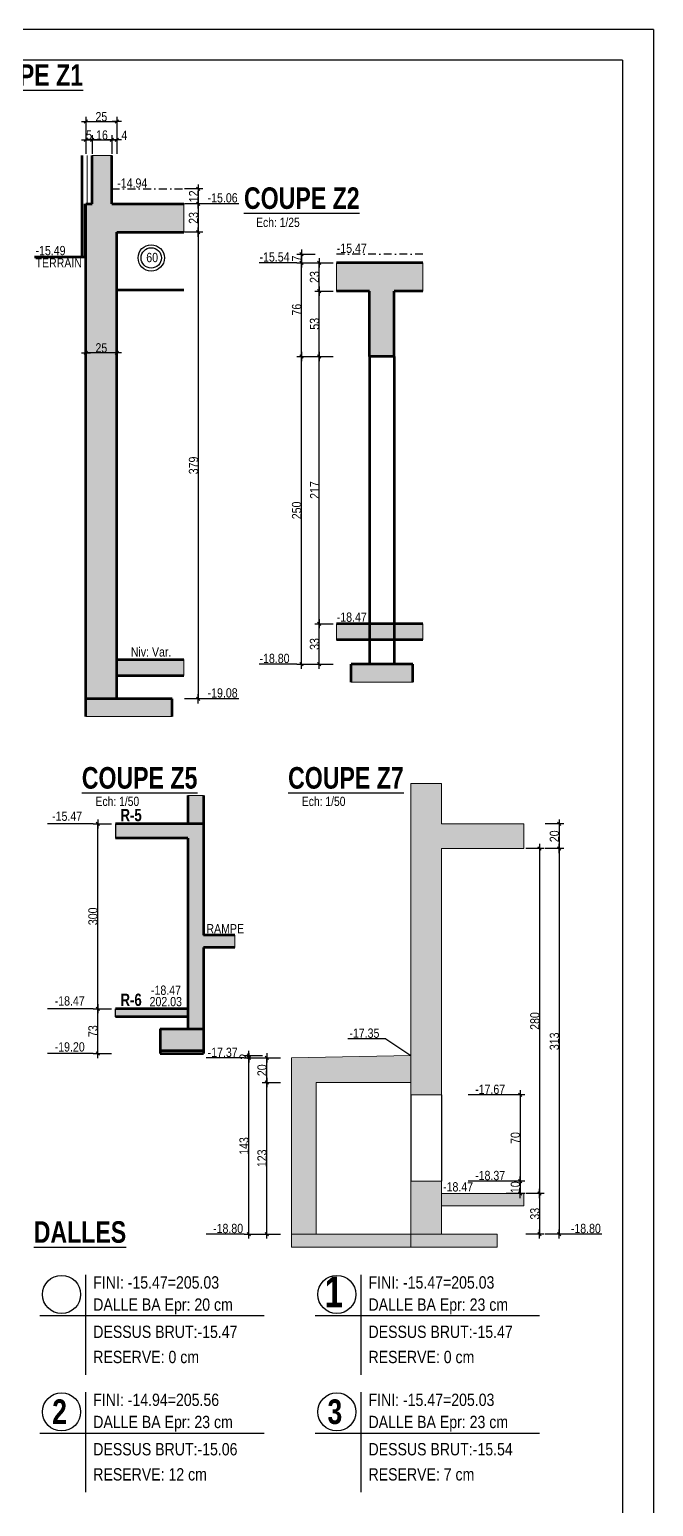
# Model space of a CAD drawing. Header units: centimetres. Extents: x 10803 to 23268, y -4986 to -786.
# Drawn here: x 22254 to 23268, y -3184 to -786 of the extents above; entities that cross this region are included whole.
import ezdxf
from ezdxf.enums import TextEntityAlignment as Align

# ---------------------------------------------------------------- set-up
doc = ezdxf.new("R2010")
doc.units = ezdxf.units.CM
doc.header["$PDMODE"] = 1
doc.header["$PDSIZE"] = -2
doc.linetypes.add('TIRETPTX2', pattern=[50.8, 25.4, -12.7, 0, -12.7])
for name, color, linetype in [('01_cote_gen', 4, 'Continuous'), ('01_linteaux', 2, 'Continuous'), ('01_poch_BN', 9, 'Continuous'), ('01_poch_murs', 253, 'Continuous'), ('01_texte', 230, 'Continuous'), ('AA_COTES', 2, 'Continuous')]:
    doc.layers.add(name, color=color, linetype=linetype)
doc.layers.add('01_murs_coup', color=5, linetype='Continuous', lineweight=60)
doc.styles.add('ARIAL NA', font='ARIALN.TTF')
doc.styles.add('Arial Narrow', font='ARIALN.TTF')
doc.styles.add('impact', font='impact.ttf')
doc.styles.add('MATTE_TXT', font='arial.ttf')
doc.styles.add('STYLE2', font='ARIALN.TTF')
doc.linetypes.add('ISOLATION', pattern='A,0.00254,-2.54,[134,ltypeshp.shx,S=2.54,R=0,X=-2.54,Y=0],-5.08,[134,ltypeshp.shx,S=2.54,R=180,X=2.54,Y=0],-2.54', length=10.16254)
doc.dimstyles.new('JB25', dxfattribs={"dimscale": 0.1, "dimtxt": 150, "dimasz": 15, "dimexe": 0.1, "dimexo": 0.1, "dimgap": 0.09, "dimtad": 1, "dimdec": 1, "dimlfac": 0.5, "dimdsep": 46, "dimtxsty": 'STYLE2', "dimblk1": 'BOND_G', "dimblk2": 'BOND_D', "dimsah": 1, "dimcen": 1.5, "dimdle": 0.01, "dimse1": 1, "dimse2": 1, "dimclrd": 4, "dimclre": 2, "dimclrt": 6, "dimazin": 2, "dimtfac": 2.333333, "dimtdec": 1, "dimtix": 1, "dimtmove": 2, "dimatfit": 3, "dimldrblk": 'BOND_G', "dimfxl": 1, "dimtolj": 1, "dimtzin": 0, "dimarcsym": 0})
doc.dimstyles.new('JB50', dxfattribs={"dimscale": 0.1, "dimtxt": 150, "dimasz": 15, "dimexe": 0.1, "dimexo": 0.1, "dimgap": 0.09, "dimtad": 1, "dimdec": 1, "dimdsep": 46, "dimtxsty": 'STYLE2', "dimblk1": 'BOND_G', "dimblk2": 'BOND_D', "dimsah": 1, "dimcen": 1.5, "dimdle": 0.01, "dimse1": 1, "dimse2": 1, "dimclrd": 4, "dimclre": 2, "dimclrt": 6, "dimazin": 2, "dimtfac": 2.333333, "dimtdec": 1, "dimtix": 1, "dimtmove": 2, "dimatfit": 3, "dimldrblk": 'BOND_G', "dimfxl": 1, "dimtolj": 1, "dimtzin": 0, "dimarcsym": 0})

# ---------------------------------------------------------------- blocks, each defined once
blk = doc.blocks.new('BOND_G')
at = {"layer": 'AA_COTES', "color": 0}
for p, q in [((5, 0), (-5, 0)), ((1.8, 1.8), (-1.8, -1.8)), ((0, -5), (0, 15))]:
    blk.add_line(p, q, dxfattribs=at)
blk = doc.blocks.new('BOND_D')
at = {"layer": 'AA_COTES', "color": 0}
for p, q in [((5, 0), (-5, 0)), ((-1.8, -1.8), (1.8, 1.8)), ((0, 5), (0, -15))]:
    blk.add_line(p, q, dxfattribs=at)
blk = doc.blocks.new('*D2066')
at = {"layer": '01_cote_gen', "color": 4, "lineweight": -2, "transparency": 16777216}
blk.add_line((22528.5, -1070.1), (22528.5, -1113.1), dxfattribs=at)
at = {"layer": 'Defpoints', "color": 0, "lineweight": 0, "transparency": 16777216}
for p in [(22505, -1068.6), (22505, -1114.6), (22528.5, -1114.6)]:
    blk.add_point(p, dxfattribs=at)
at = {"layer": '01_cote_gen', "color": 4, "lineweight": -2, "transparency": 16777216, "xscale": 1.5, "yscale": 1.5, "zscale": 1.5}
for name, p, rotation in [('BOND_G', (22528.5, -1068.6), 90), ('BOND_D', (22528.5, -1114.6), 270)]:
    blk.add_blockref(name, p, dxfattribs=dict(at, rotation=rotation))
at = {"layer": '01_cote_gen', "color": 6, "lineweight": 0, "transparency": 16777216, "insert": (22520.8, -1091.6), "char_height": 15, "attachment_point": 5, "rotation": 90, "style": 'STYLE2'}
blk.add_mtext('\\A1;23', dxfattribs=at)
blk = doc.blocks.new('*D2067')
at = {"layer": '01_cote_gen', "color": 4, "lineweight": -2, "transparency": 16777216}
blk.add_line((22528.5, -1046.1), (22528.5, -1067.1), dxfattribs=at)
at = {"layer": 'Defpoints', "color": 0, "lineweight": 0, "transparency": 16777216}
for p in [(22505, -1044.6), (22492.7, -1068.6), (22528.5, -1068.6)]:
    blk.add_point(p, dxfattribs=at)
at = {"layer": '01_cote_gen', "color": 4, "lineweight": -2, "transparency": 16777216, "xscale": 1.5, "yscale": 1.5, "zscale": 1.5}
for name, p, rotation in [('BOND_G', (22528.5, -1044.6), 90), ('BOND_D', (22528.5, -1068.6), 270)]:
    blk.add_blockref(name, p, dxfattribs=dict(at, rotation=rotation))
at = {"layer": '01_cote_gen', "color": 6, "lineweight": 0, "transparency": 16777216, "insert": (22520.9, -1056.6), "char_height": 15, "attachment_point": 5, "rotation": 90, "style": 'STYLE2'}
blk.add_mtext('\\A1;12', dxfattribs=at)
blk = doc.blocks.new('*D2068')
at = {"layer": '01_cote_gen', "color": 4, "lineweight": -2, "transparency": 16777216}
blk.add_line((22528.5, -1116.1), (22528.5, -1871.1), dxfattribs=at)
at = {"layer": 'Defpoints', "color": 0, "lineweight": 0, "transparency": 16777216}
for p in [(22505, -1114.6), (22486.1, -1872.6), (22528.5, -1872.6)]:
    blk.add_point(p, dxfattribs=at)
at = {"layer": '01_cote_gen', "color": 4, "lineweight": -2, "transparency": 16777216, "xscale": 1.5, "yscale": 1.5, "zscale": 1.5}
for name, p, rotation in [('BOND_G', (22528.5, -1114.6), 90), ('BOND_D', (22528.5, -1872.6), 270)]:
    blk.add_blockref(name, p, dxfattribs=dict(at, rotation=rotation))
at = {"layer": '01_cote_gen', "color": 6, "lineweight": 0, "transparency": 16777216, "insert": (22520.8, -1493.6), "char_height": 15, "attachment_point": 5, "rotation": 90, "style": 'STYLE2'}
blk.add_mtext('\\A1;379', dxfattribs=at)
blk = doc.blocks.new('*D2069')
at = {"layer": '01_cote_gen', "color": 4, "lineweight": -2, "transparency": 16777216}
blk.add_line((22347.6, -964.8), (22354.6, -964.8), dxfattribs=at)
at = {"layer": 'Defpoints', "color": 0, "lineweight": 0, "transparency": 16777216}
for p in [(22356.1, -964.8), (22356.1, -990.3), (22346.1, -1068.6)]:
    blk.add_point(p, dxfattribs=at)
at = {"layer": '01_cote_gen', "color": 4, "lineweight": -2, "transparency": 16777216, "xscale": 1.5, "yscale": 1.5, "zscale": 1.5, "rotation": 180}
blk.add_blockref('BOND_G', (22346.1, -964.8), dxfattribs=at)
at = {"layer": '01_cote_gen', "color": 4, "lineweight": -2, "transparency": 16777216, "xscale": 1.5, "yscale": 1.5, "zscale": 1.5}
blk.add_blockref('BOND_D', (22356.1, -964.8), dxfattribs=at)
at = {"layer": '01_cote_gen', "color": 6, "lineweight": 0, "transparency": 16777216, "insert": (22351.1, -957.1), "char_height": 15, "attachment_point": 5, "style": 'STYLE2'}
blk.add_mtext('\\A1;5', dxfattribs=at)
blk = doc.blocks.new('*D2070')
at = {"layer": '01_cote_gen', "color": 4, "lineweight": -2, "transparency": 16777216}
blk.add_line((22357.6, -964.8), (22386.6, -964.8), dxfattribs=at)
at = {"layer": 'Defpoints', "color": 0, "lineweight": 0, "transparency": 16777216}
for p in [(22356.1, -972.3), (22388.1, -964.8), (22388.1, -990.3)]:
    blk.add_point(p, dxfattribs=at)
at = {"layer": '01_cote_gen', "color": 4, "lineweight": -2, "transparency": 16777216, "xscale": 1.5, "yscale": 1.5, "zscale": 1.5, "rotation": 180}
blk.add_blockref('BOND_G', (22356.1, -964.8), dxfattribs=at)
at = {"layer": '01_cote_gen', "color": 4, "lineweight": -2, "transparency": 16777216, "xscale": 1.5, "yscale": 1.5, "zscale": 1.5}
blk.add_blockref('BOND_D', (22388.1, -964.8), dxfattribs=at)
at = {"layer": '01_cote_gen', "color": 6, "lineweight": 0, "transparency": 16777216, "insert": (22372.1, -957.1), "char_height": 15, "attachment_point": 5, "style": 'STYLE2'}
blk.add_mtext('\\A1;16', dxfattribs=at)
blk = doc.blocks.new('*D2071')
at = {"layer": '01_cote_gen', "color": 4, "lineweight": -2, "transparency": 16777216}
blk.add_line((22389.6, -964.8), (22394.6, -964.8), dxfattribs=at)
at = {"layer": 'Defpoints', "color": 0, "lineweight": 0, "transparency": 16777216}
for p in [(22388.1, -976.6), (22396.1, -964.8), (22396.1, -1114.6)]:
    blk.add_point(p, dxfattribs=at)
at = {"layer": '01_cote_gen', "color": 4, "lineweight": -2, "transparency": 16777216, "xscale": 1.5, "yscale": 1.5, "zscale": 1.5, "rotation": 180}
blk.add_blockref('BOND_G', (22388.1, -964.8), dxfattribs=at)
at = {"layer": '01_cote_gen', "color": 4, "lineweight": -2, "transparency": 16777216, "xscale": 1.5, "yscale": 1.5, "zscale": 1.5}
blk.add_blockref('BOND_D', (22396.1, -964.8), dxfattribs=at)
at = {"layer": '01_cote_gen', "color": 6, "lineweight": 0, "transparency": 16777216, "insert": (22408.4, -957.3), "char_height": 15, "attachment_point": 5, "style": 'STYLE2'}
blk.add_mtext('\\A1;4', dxfattribs=at)
blk = doc.blocks.new('*D1617')
at = {"layer": '01_cote_gen', "color": 4, "lineweight": -2, "transparency": 16777216}
blk.add_line((22347.6, -935), (22394.6, -935), dxfattribs=at)
at = {"layer": 'Defpoints', "color": 0, "lineweight": 0, "transparency": 16777216}
for p in [(22396.1, -935), (22346.1, -987.3), (22396.1, -987.3)]:
    blk.add_point(p, dxfattribs=at)
at = {"layer": '01_cote_gen', "color": 4, "lineweight": -2, "transparency": 16777216, "xscale": 1.5, "yscale": 1.5, "zscale": 1.5, "rotation": 180}
blk.add_blockref('BOND_G', (22346.1, -935), dxfattribs=at)
at = {"layer": '01_cote_gen', "color": 4, "lineweight": -2, "transparency": 16777216, "xscale": 1.5, "yscale": 1.5, "zscale": 1.5}
blk.add_blockref('BOND_D', (22396.1, -935), dxfattribs=at)
at = {"layer": '01_cote_gen', "color": 6, "lineweight": 0, "transparency": 16777216, "insert": (22371.1, -927.3), "char_height": 15, "attachment_point": 5, "style": 'STYLE2'}
blk.add_mtext('\\A1;25', dxfattribs=at)
blk = doc.blocks.new('*D2072')
at = {"layer": '01_cote_gen', "color": 4, "lineweight": -2, "transparency": 16777216}
blk.add_line((22394.6, -1310.5), (22347.6, -1310.5), dxfattribs=at)
at = {"layer": 'Defpoints', "color": 0, "lineweight": 0, "transparency": 16777216}
for p in [(22346.1, -1310.5), (22346.1, -1322.9), (22396.1, -1322.9)]:
    blk.add_point(p, dxfattribs=at)
at = {"layer": '01_cote_gen', "color": 4, "lineweight": -2, "transparency": 16777216, "xscale": 1.5, "yscale": 1.5, "zscale": 1.5, "rotation": 180}
blk.add_blockref('BOND_D', (22346.1, -1310.5), dxfattribs=at)
at = {"layer": '01_cote_gen', "color": 4, "lineweight": -2, "transparency": 16777216, "xscale": 1.5, "yscale": 1.5, "zscale": 1.5}
blk.add_blockref('BOND_G', (22396.1, -1310.5), dxfattribs=at)
at = {"layer": '01_cote_gen', "color": 6, "lineweight": 0, "transparency": 16777216, "insert": (22371.1, -1302.8), "char_height": 15, "attachment_point": 5, "style": 'STYLE2'}
blk.add_mtext('\\A1;25', dxfattribs=at)
blk = doc.blocks.new('*D2073')
at = {"layer": '01_cote_gen', "color": 4, "lineweight": -2, "transparency": 16777216}
blk.add_line((22695.9, -1815.1), (22695.9, -1318.1), dxfattribs=at)
at = {"layer": 'Defpoints', "color": 0, "lineweight": 0, "transparency": 16777216}
for p in [(22695.9, -1316.6), (22806.7, -1316.6), (22776.7, -1816.6)]:
    blk.add_point(p, dxfattribs=at)
at = {"layer": '01_cote_gen', "color": 4, "lineweight": -2, "transparency": 16777216, "xscale": 1.5, "yscale": 1.5, "zscale": 1.5}
for name, p, rotation in [('BOND_D', (22695.9, -1316.6), 90), ('BOND_G', (22695.9, -1816.6), 270)]:
    blk.add_blockref(name, p, dxfattribs=dict(at, rotation=rotation))
at = {"layer": '01_cote_gen', "color": 6, "lineweight": 0, "transparency": 16777216, "insert": (22688.2, -1566.6), "char_height": 15, "attachment_point": 5, "rotation": 90, "style": 'STYLE2'}
blk.add_mtext('\\A1;250', dxfattribs=at)
blk = doc.blocks.new('*D1618')
at = {"layer": '01_cote_gen', "color": 4, "lineweight": -2, "transparency": 16777216}
blk.add_line((22725, -1749.1), (22725, -1318.1), dxfattribs=at)
at = {"layer": 'Defpoints', "color": 0, "lineweight": 0, "transparency": 16777216}
for p in [(22725, -1316.6), (22775.9, -1316.6), (22748.3, -1750.6)]:
    blk.add_point(p, dxfattribs=at)
at = {"layer": '01_cote_gen', "color": 4, "lineweight": -2, "transparency": 16777216, "xscale": 1.5, "yscale": 1.5, "zscale": 1.5}
for name, p, rotation in [('BOND_D', (22725, -1316.6), 90), ('BOND_G', (22725, -1750.6), 270)]:
    blk.add_blockref(name, p, dxfattribs=dict(at, rotation=rotation))
at = {"layer": '01_cote_gen', "color": 6, "lineweight": 0, "transparency": 16777216, "insert": (22717.4, -1533.6), "char_height": 15, "attachment_point": 5, "rotation": 90, "style": 'STYLE2'}
blk.add_mtext('\\A1;217', dxfattribs=at)
blk = doc.blocks.new('*D2074')
at = {"layer": '01_cote_gen', "color": 4, "lineweight": -2, "transparency": 16777216}
blk.add_line((22695.9, -1315.1), (22695.9, -1166.1), dxfattribs=at)
at = {"layer": 'Defpoints', "color": 0, "lineweight": 0, "transparency": 16777216}
for p in [(22695.9, -1164.6), (22777.6, -1164.6), (22747.5, -1316.6)]:
    blk.add_point(p, dxfattribs=at)
at = {"layer": '01_cote_gen', "color": 4, "lineweight": -2, "transparency": 16777216, "xscale": 1.5, "yscale": 1.5, "zscale": 1.5}
for name, p, rotation in [('BOND_D', (22695.9, -1164.6), 90), ('BOND_G', (22695.9, -1316.6), 270)]:
    blk.add_blockref(name, p, dxfattribs=dict(at, rotation=rotation))
at = {"layer": '01_cote_gen', "color": 6, "lineweight": 0, "transparency": 16777216, "insert": (22688.2, -1240.6), "char_height": 15, "attachment_point": 5, "rotation": 90, "style": 'STYLE2'}
blk.add_mtext('\\A1;76', dxfattribs=at)
blk = doc.blocks.new('*D2075')
at = {"layer": '01_cote_gen', "color": 4, "lineweight": -2, "transparency": 16777216}
blk.add_line((22725, -1315.1), (22725, -1212.1), dxfattribs=at)
at = {"layer": 'Defpoints', "color": 0, "lineweight": 0, "transparency": 16777216}
for p in [(22725, -1210.6), (22779.8, -1210.6), (22747.5, -1316.6)]:
    blk.add_point(p, dxfattribs=at)
at = {"layer": '01_cote_gen', "color": 4, "lineweight": -2, "transparency": 16777216, "xscale": 1.5, "yscale": 1.5, "zscale": 1.5}
for name, p, rotation in [('BOND_D', (22725, -1210.6), 90), ('BOND_G', (22725, -1316.6), 270)]:
    blk.add_blockref(name, p, dxfattribs=dict(at, rotation=rotation))
at = {"layer": '01_cote_gen', "color": 6, "lineweight": 0, "transparency": 16777216, "insert": (22717.3, -1263.6), "char_height": 15, "attachment_point": 5, "rotation": 90, "style": 'STYLE2'}
blk.add_mtext('\\A1;53', dxfattribs=at)
blk = doc.blocks.new('*D2076')
at = {"layer": '01_cote_gen', "color": 4, "lineweight": -2, "transparency": 16777216}
blk.add_line((22725, -1209.1), (22725, -1166.1), dxfattribs=at)
at = {"layer": 'Defpoints', "color": 0, "lineweight": 0, "transparency": 16777216}
for p in [(22725, -1164.6), (22779.8, -1164.6), (22779.8, -1210.6)]:
    blk.add_point(p, dxfattribs=at)
at = {"layer": '01_cote_gen', "color": 4, "lineweight": -2, "transparency": 16777216, "xscale": 1.5, "yscale": 1.5, "zscale": 1.5}
for name, p, rotation in [('BOND_D', (22725, -1164.6), 90), ('BOND_G', (22725, -1210.6), 270)]:
    blk.add_blockref(name, p, dxfattribs=dict(at, rotation=rotation))
at = {"layer": '01_cote_gen', "color": 6, "lineweight": 0, "transparency": 16777216, "insert": (22717.3, -1187.6), "char_height": 15, "attachment_point": 5, "rotation": 90, "style": 'STYLE2'}
blk.add_mtext('\\A1;23', dxfattribs=at)
blk = doc.blocks.new('*D2077')
at = {"layer": '01_cote_gen', "color": 4, "lineweight": -2, "transparency": 16777216}
blk.add_line((22695.9, -1163.1), (22695.9, -1152.1), dxfattribs=at)
at = {"layer": 'Defpoints', "color": 0, "lineweight": 0, "transparency": 16777216}
for p in [(22695.9, -1150.6), (22771.4, -1150.6), (22771.4, -1164.6)]:
    blk.add_point(p, dxfattribs=at)
at = {"layer": '01_cote_gen', "color": 4, "lineweight": -2, "transparency": 16777216, "xscale": 1.5, "yscale": 1.5, "zscale": 1.5}
for name, p, rotation in [('BOND_D', (22695.9, -1150.6), 90), ('BOND_G', (22695.9, -1164.6), 270)]:
    blk.add_blockref(name, p, dxfattribs=dict(at, rotation=rotation))
at = {"layer": '01_cote_gen', "color": 6, "lineweight": 0, "transparency": 16777216, "insert": (22688.3, -1157.6), "char_height": 15, "attachment_point": 5, "rotation": 90, "style": 'STYLE2'}
blk.add_mtext('\\A1;7', dxfattribs=at)
blk = doc.blocks.new('*D2078')
at = {"layer": '01_cote_gen', "color": 4, "lineweight": -2, "transparency": 16777216}
blk.add_line((22725, -1815.1), (22725, -1752.1), dxfattribs=at)
at = {"layer": 'Defpoints', "color": 0, "lineweight": 0, "transparency": 16777216}
for p in [(22725, -1750.6), (22747.5, -1750.6), (22776.7, -1816.6)]:
    blk.add_point(p, dxfattribs=at)
at = {"layer": '01_cote_gen', "color": 4, "lineweight": -2, "transparency": 16777216, "xscale": 1.5, "yscale": 1.5, "zscale": 1.5}
for name, p, rotation in [('BOND_D', (22725, -1750.6), 90), ('BOND_G', (22725, -1816.6), 270)]:
    blk.add_blockref(name, p, dxfattribs=dict(at, rotation=rotation))
at = {"layer": '01_cote_gen', "color": 6, "lineweight": 0, "transparency": 16777216, "insert": (22717.3, -1783.6), "char_height": 15, "attachment_point": 5, "rotation": 90, "style": 'STYLE2'}
blk.add_mtext('\\A1;33', dxfattribs=at)
blk = doc.blocks.new('*D1624')
at = {"layer": '01_cote_gen', "color": 4, "lineweight": -2, "transparency": 16777216}
blk.add_line((22365.2, -2447.4), (22365.2, -2377.4), dxfattribs=at)
at = {"layer": 'Defpoints', "color": 0, "lineweight": 0, "transparency": 16777216}
for p in [(22365.2, -2375.9), (22485.6, -2375.9), (22518.7, -2448.9)]:
    blk.add_point(p, dxfattribs=at)
at = {"layer": '01_cote_gen', "color": 4, "lineweight": -2, "transparency": 16777216, "xscale": 1.5, "yscale": 1.5, "zscale": 1.5}
for name, p, rotation in [('BOND_D', (22365.2, -2375.9), 90), ('BOND_G', (22365.2, -2448.9), 270)]:
    blk.add_blockref(name, p, dxfattribs=dict(at, rotation=rotation))
at = {"layer": '01_cote_gen', "color": 6, "transparency": 16777216, "insert": (22357.5, -2412.4), "char_height": 15, "attachment_point": 5, "rotation": 90, "style": 'STYLE2'}
blk.add_mtext('\\A1;73', dxfattribs=at)
blk = doc.blocks.new('*D1625')
at = {"layer": '01_cote_gen', "color": 4, "lineweight": -2, "transparency": 16777216}
blk.add_line((22365.2, -2374.4), (22365.2, -2077.4), dxfattribs=at)
at = {"layer": 'Defpoints', "color": 0, "lineweight": 0, "transparency": 16777216}
for p in [(22365.2, -2075.9), (22420.3, -2075.9), (22411.2, -2375.9)]:
    blk.add_point(p, dxfattribs=at)
at = {"layer": '01_cote_gen', "color": 4, "lineweight": -2, "transparency": 16777216, "xscale": 1.5, "yscale": 1.5, "zscale": 1.5}
for name, p, rotation in [('BOND_D', (22365.2, -2075.9), 90), ('BOND_G', (22365.2, -2375.9), 270)]:
    blk.add_blockref(name, p, dxfattribs=dict(at, rotation=rotation))
at = {"layer": '01_cote_gen', "color": 6, "transparency": 16777216, "insert": (22357.5, -2225.9), "char_height": 15, "attachment_point": 5, "rotation": 90, "style": 'STYLE2'}
blk.add_mtext('\\A1;300', dxfattribs=at)
blk = doc.blocks.new('*D2087')
at = {"layer": '01_cote_gen', "color": 4, "lineweight": -2, "transparency": 16777216}
blk.add_line((23082.8, -2677.4), (23082.8, -2740.4), dxfattribs=at)
at = {"layer": 'Defpoints', "color": 0, "lineweight": 0, "transparency": 16777216}
for p in [(23031.6, -2675.9), (23013.7, -2741.9), (23082.8, -2741.9)]:
    blk.add_point(p, dxfattribs=at)
at = {"layer": '01_cote_gen', "color": 4, "lineweight": -2, "transparency": 16777216, "xscale": 1.5, "yscale": 1.5, "zscale": 1.5}
for name, p, rotation in [('BOND_G', (23082.8, -2675.9), 90), ('BOND_D', (23082.8, -2741.9), 270)]:
    blk.add_blockref(name, p, dxfattribs=dict(at, rotation=rotation))
at = {"layer": '01_cote_gen', "color": 6, "lineweight": 0, "transparency": 16777216, "insert": (23075.1, -2708.9), "char_height": 15, "attachment_point": 5, "rotation": 90, "style": 'STYLE2'}
blk.add_mtext('\\A1;33', dxfattribs=at)
blk = doc.blocks.new('*D2088')
at = {"layer": '01_cote_gen', "color": 4, "lineweight": -2, "transparency": 16777216}
blk.add_line((23114.5, -2117.4), (23114.5, -2740.4), dxfattribs=at)
at = {"layer": 'Defpoints', "color": 0, "lineweight": 0, "transparency": 16777216}
for p in [(23057.1, -2115.9), (23013.7, -2741.9), (23114.5, -2741.9)]:
    blk.add_point(p, dxfattribs=at)
at = {"layer": '01_cote_gen', "color": 4, "lineweight": -2, "transparency": 16777216, "xscale": 1.5, "yscale": 1.5, "zscale": 1.5}
for name, p, rotation in [('BOND_G', (23114.5, -2115.9), 90), ('BOND_D', (23114.5, -2741.9), 270)]:
    blk.add_blockref(name, p, dxfattribs=dict(at, rotation=rotation))
at = {"layer": '01_cote_gen', "color": 6, "lineweight": 0, "transparency": 16777216, "insert": (23106.8, -2428.9), "char_height": 15, "attachment_point": 5, "rotation": 90, "style": 'STYLE2'}
blk.add_mtext('\\A1;313', dxfattribs=at)
blk = doc.blocks.new('*D2089')
at = {"layer": '01_cote_gen', "color": 4, "lineweight": -2, "transparency": 16777216}
blk.add_line((23082.8, -2117.4), (23082.8, -2674.4), dxfattribs=at)
at = {"layer": 'Defpoints', "color": 0, "lineweight": 0, "transparency": 16777216}
for p in [(23057.1, -2115.9), (23057.1, -2675.9), (23082.8, -2675.9)]:
    blk.add_point(p, dxfattribs=at)
at = {"layer": '01_cote_gen', "color": 4, "lineweight": -2, "transparency": 16777216, "xscale": 1.5, "yscale": 1.5, "zscale": 1.5}
for name, p, rotation in [('BOND_G', (23082.8, -2115.9), 90), ('BOND_D', (23082.8, -2675.9), 270)]:
    blk.add_blockref(name, p, dxfattribs=dict(at, rotation=rotation))
at = {"layer": '01_cote_gen', "color": 6, "lineweight": 0, "transparency": 16777216, "insert": (23075.1, -2395.9), "char_height": 15, "attachment_point": 5, "rotation": 90, "style": 'STYLE2'}
blk.add_mtext('\\A1;280', dxfattribs=at)
blk = doc.blocks.new('*D2090')
at = {"layer": '01_cote_gen', "color": 4, "lineweight": -2, "transparency": 16777216}
blk.add_line((23051, -2657.4), (23051, -2674.4), dxfattribs=at)
at = {"layer": 'Defpoints', "color": 0, "lineweight": 0, "transparency": 16777216}
for p in [(22923.7, -2655.9), (22939.4, -2675.9), (23051, -2675.9)]:
    blk.add_point(p, dxfattribs=at)
at = {"layer": '01_cote_gen', "color": 4, "lineweight": -2, "transparency": 16777216, "xscale": 1.5, "yscale": 1.5, "zscale": 1.5}
for name, p, rotation in [('BOND_G', (23051, -2655.9), 90), ('BOND_D', (23051, -2675.9), 270)]:
    blk.add_blockref(name, p, dxfattribs=dict(at, rotation=rotation))
at = {"layer": '01_cote_gen', "color": 6, "lineweight": 0, "transparency": 16777216, "insert": (23043.4, -2665.9), "char_height": 15, "attachment_point": 5, "rotation": 90, "style": 'STYLE2'}
blk.add_mtext('\\A1;10', dxfattribs=at)
blk = doc.blocks.new('*D2091')
at = {"layer": '01_cote_gen', "color": 4, "lineweight": -2, "transparency": 16777216}
blk.add_line((23114.5, -2077.4), (23114.5, -2114.4), dxfattribs=at)
at = {"layer": 'Defpoints', "color": 0, "lineweight": 0, "transparency": 16777216}
for p in [(23057.1, -2075.9), (23031.6, -2115.9), (23114.5, -2115.9)]:
    blk.add_point(p, dxfattribs=at)
at = {"layer": '01_cote_gen', "color": 4, "lineweight": -2, "transparency": 16777216, "xscale": 1.5, "yscale": 1.5, "zscale": 1.5}
for name, p, rotation in [('BOND_G', (23114.5, -2075.9), 90), ('BOND_D', (23114.5, -2115.9), 270)]:
    blk.add_blockref(name, p, dxfattribs=dict(at, rotation=rotation))
at = {"layer": '01_cote_gen', "color": 6, "lineweight": 0, "transparency": 16777216, "insert": (23106.8, -2095.9), "char_height": 15, "attachment_point": 5, "rotation": 90, "style": 'STYLE2'}
blk.add_mtext('\\A1;20', dxfattribs=at)
blk = doc.blocks.new('*D2092')
at = {"layer": '01_cote_gen', "color": 4, "lineweight": -2, "transparency": 16777216}
blk.add_line((23051, -2517.4), (23051, -2654.4), dxfattribs=at)
at = {"layer": 'Defpoints', "color": 0, "lineweight": 0, "transparency": 16777216}
for p in [(22923.7, -2515.9), (22923.7, -2655.9), (23051, -2655.9)]:
    blk.add_point(p, dxfattribs=at)
at = {"layer": '01_cote_gen', "color": 4, "lineweight": -2, "transparency": 16777216, "xscale": 1.5, "yscale": 1.5, "zscale": 1.5}
for name, p, rotation in [('BOND_G', (23051, -2515.9), 90), ('BOND_D', (23051, -2655.9), 270)]:
    blk.add_blockref(name, p, dxfattribs=dict(at, rotation=rotation))
at = {"layer": '01_cote_gen', "color": 6, "lineweight": 0, "transparency": 16777216, "insert": (23043.4, -2585.9), "char_height": 15, "attachment_point": 5, "rotation": 90, "style": 'STYLE2'}
blk.add_mtext('\\A1;70', dxfattribs=at)
blk = doc.blocks.new('*D1638')
at = {"layer": '01_cote_gen', "color": 4, "lineweight": -2, "transparency": 16777216}
blk.add_line((22639.7, -2740.4), (22639.7, -2497.4), dxfattribs=at)
at = {"layer": 'Defpoints', "color": 0, "lineweight": 0, "transparency": 16777216}
for p in [(22639.7, -2495.9), (22733.4, -2495.9), (22733.4, -2741.9)]:
    blk.add_point(p, dxfattribs=at)
at = {"layer": '01_cote_gen', "color": 4, "lineweight": -2, "transparency": 16777216, "xscale": 1.5, "yscale": 1.5, "zscale": 1.5}
for name, p, rotation in [('BOND_D', (22639.7, -2495.9), 90), ('BOND_G', (22639.7, -2741.9), 270)]:
    blk.add_blockref(name, p, dxfattribs=dict(at, rotation=rotation))
at = {"layer": '01_cote_gen', "color": 6, "lineweight": 0, "transparency": 16777216, "insert": (22632, -2618.9), "char_height": 15, "attachment_point": 5, "rotation": 90, "style": 'STYLE2'}
blk.add_mtext('\\A1;123', dxfattribs=at)
blk = doc.blocks.new('*D1639')
at = {"layer": '01_cote_gen', "color": 4, "lineweight": -2, "transparency": 16777216}
blk.add_line((22639.7, -2494.4), (22639.7, -2457.4), dxfattribs=at)
at = {"layer": 'Defpoints', "color": 0, "lineweight": 0, "transparency": 16777216}
for p in [(22639.7, -2455.9), (22693.4, -2455.9), (22662.2, -2495.9)]:
    blk.add_point(p, dxfattribs=at)
at = {"layer": '01_cote_gen', "color": 4, "lineweight": -2, "transparency": 16777216, "xscale": 1.5, "yscale": 1.5, "zscale": 1.5}
for name, p, rotation in [('BOND_D', (22639.7, -2455.9), 90), ('BOND_G', (22639.7, -2495.9), 270)]:
    blk.add_blockref(name, p, dxfattribs=dict(at, rotation=rotation))
at = {"layer": '01_cote_gen', "color": 6, "lineweight": 0, "transparency": 16777216, "insert": (22632, -2475.9), "char_height": 15, "attachment_point": 5, "rotation": 90, "style": 'STYLE2'}
blk.add_mtext('\\A1;20', dxfattribs=at)
blk = doc.blocks.new('*D1640')
at = {"layer": '01_cote_gen', "color": 4, "lineweight": -2, "transparency": 16777216}
blk.add_line((22610.5, -2740.4), (22610.5, -2457.4), dxfattribs=at)
at = {"layer": 'Defpoints', "color": 0, "lineweight": 0, "transparency": 16777216}
for p in [(22610.5, -2455.9), (22662.2, -2455.9), (22693.4, -2741.9)]:
    blk.add_point(p, dxfattribs=at)
at = {"layer": '01_cote_gen', "color": 4, "lineweight": -2, "transparency": 16777216, "xscale": 1.5, "yscale": 1.5, "zscale": 1.5}
for name, p, rotation in [('BOND_D', (22610.5, -2455.9), 90), ('BOND_G', (22610.5, -2741.9), 270)]:
    blk.add_blockref(name, p, dxfattribs=dict(at, rotation=rotation))
at = {"layer": '01_cote_gen', "color": 6, "lineweight": 0, "transparency": 16777216, "insert": (22602.9, -2598.9), "char_height": 15, "attachment_point": 5, "rotation": 90, "style": 'STYLE2'}
blk.add_mtext('\\A1;143', dxfattribs=at)
blk = doc.blocks.new('*D2093')
at = {"layer": '01_cote_gen', "color": 4, "lineweight": -2, "transparency": 16777216}
for p, q in [((22610.5, -2450.4), (22610.5, -2448.9)), ((22610.5, -2451.9), (22610.5, -2455.9)), ((22610.5, -2457.4), (22610.5, -2458.9))]:
    blk.add_line(p, q, dxfattribs=at)
at = {"layer": 'Defpoints', "color": 0, "lineweight": 0, "transparency": 16777216}
for p in [(22610.5, -2455.9), (22679.7, -2455.9), (22873.7, -2451.9)]:
    blk.add_point(p, dxfattribs=at)
at = {"layer": '01_cote_gen', "color": 4, "lineweight": -2, "transparency": 16777216, "xscale": 1.5, "yscale": 1.5, "zscale": 1.5}
for name, p, rotation in [('BOND_G', (22610.5, -2451.9), 270), ('BOND_D', (22610.5, -2455.9), 90)]:
    blk.add_blockref(name, p, dxfattribs=dict(at, rotation=rotation))
at = {"layer": '01_cote_gen', "color": 6, "lineweight": 0, "transparency": 16777216, "insert": (22603, -2453.9), "char_height": 15, "attachment_point": 5, "rotation": 90, "style": 'STYLE2'}
blk.add_mtext('\\A1;2', dxfattribs=at)

msp = doc.modelspace()

# ---------------------------------------------------------------- hatches: boundary and pattern name
at = {"layer": '01_poch_BN', "lineweight": 0}
h = msp.add_hatch(color=256, dxfattribs=at)
h.dxf.hatch_style = 1
h.paths.add_polyline_path([(22396.09, -1114.63), (22505.01, -1114.63), (22505.01, -1068.63), (22388.09, -1068.63), (22388.09, -990.34), (22356.09, -990.34), (22356.09, -1068.63), (22346.09, -1068.63), (22346.09, -1872.63), (22396.09, -1872.63)])
h.paths.add_polyline_path([(22505.01, -1808.63), (22396.09, -1808.63), (22396.09, -1834.63), (22505.01, -1834.63)], flags=17)
h.paths.add_polyline_path([(22486.09, -1872.63), (22346.09, -1872.63), (22346.09, -1901.58), (22486.09, -1901.58)])
h = msp.add_hatch(color=256, dxfattribs=at)
h.dxf.hatch_style = 1
h.paths.add_polyline_path([(22846.72, -1210.63), (22893.28, -1210.63), (22893.28, -1164.63), (22752.96, -1164.63), (22752.96, -1210.63), (22806.72, -1210.63), (22806.72, -1316.63), (22846.72, -1316.63)])
h.paths.add_polyline_path([(22846.72, -1750.63), (22806.72, -1750.63), (22806.72, -1776.63), (22846.72, -1776.63)])
h.paths.add_polyline_path([(22806.72, -1750.63), (22752.96, -1750.63), (22752.96, -1776.63), (22806.72, -1776.63)])
h.paths.add_polyline_path([(22893.28, -1750.63), (22846.72, -1750.63), (22846.72, -1776.63), (22893.28, -1776.63)])
h.paths.add_polyline_path([(22876.72, -1816.63), (22776.72, -1816.63), (22776.72, -1845.58), (22876.72, -1845.58)])
h = msp.add_hatch(color=256, dxfattribs=at)
h.dxf.hatch_style = 1
h.paths.add_polyline_path([(22923.67, -2115.87), (23057.09, -2115.87), (23057.09, -2075.87), (22923.67, -2075.87), (22923.67, -2010.33), (22873.67, -2010.33), (22873.67, -2515.87), (22923.67, -2515.87)])
h.paths.add_polyline_path([(22873.67, -2451.87), (22679.67, -2455.87), (22679.67, -2741.87), (22719.67, -2741.87), (22719.67, -2495.87), (22873.67, -2495.87)])
h.paths.add_polyline_path([(22923.67, -2655.87), (22873.67, -2655.87), (22873.67, -2741.87), (22923.67, -2741.87)])
h.paths.add_polyline_path([(22873.67, -2741.87), (22679.67, -2741.87), (22679.67, -2763.46), (22873.67, -2763.46)])
h.paths.add_polyline_path([(23013.67, -2741.87), (22873.67, -2741.87), (22873.67, -2763.46), (23013.67, -2763.46)])
h.paths.add_polyline_path([(23057.09, -2675.87), (22923.67, -2675.87), (22923.67, -2695.87), (23057.09, -2695.87)])
h = msp.add_hatch(color=256, dxfattribs=at)
h.dxf.hatch_style = 1
h.paths.add_polyline_path([(22536.68, -2075.87), (22394.26, -2075.87), (22394.26, -2098.87), (22511.68, -2098.87), (22511.68, -2408.87), (22536.68, -2408.87), (22536.68, -2276.3), (22587.91, -2276.3), (22587.91, -2256.3), (22536.68, -2256.3)])
h.paths.add_polyline_path([(22536.68, -2029.79), (22511.68, -2029.79), (22511.68, -2075.87), (22536.68, -2075.87)])
h.paths.add_polyline_path([(22511.68, -2375.87), (22394.26, -2375.87), (22394.26, -2388.87), (22511.68, -2388.87)], flags=17)
h.paths.add_polyline_path([(22536.68, -2408.87), (22511.68, -2408.87), (22466.68, -2408.87), (22466.68, -2443.87), (22536.68, -2443.87)])

# ---------------------------------------------------------------- linework, layer by layer
at = {"layer": '01_cote_gen'}
for q in [(13149.26, -785.67), (23267.59, -3500.67)]:
    msp.add_line((23267.59, -785.67), q, dxfattribs=at)
at = {"layer": '01_linteaux', "linetype": 'TIRETPTX2', "ltscale": 0.5}
for p, q in [((22388.09, -1044.63), (22505.01, -1044.63)), ((22893.28, -1150.63), (22752.96, -1150.63))]:
    msp.add_line(p, q, dxfattribs=at)
at = {"layer": '01_linteaux', "ltscale": 0.5}
for p, q in [((22873.67, -2515.87), (22873.67, -2655.87)), ((22923.67, -2515.87), (22923.67, -2655.87))]:
    msp.add_line(p, q, dxfattribs=at)
at = {"layer": '01_murs_coup'}
for p, q in [((22340.09, -1154.63), (22340.09, -990.34)), ((22356.09, -1068.63), (22356.09, -990.34)), ((22388.09, -1068.63), (22388.09, -990.34)), ((22346.09, -1901.58), (22346.09, -1068.63)), ((22346.09, -1068.63), (22356.09, -1068.63)), ((22388.09, -1068.63), (22505.01, -1068.63)), ((22396.09, -1872.63), (22396.09, -1114.63)), ((22396.09, -1114.63), (22505.01, -1114.63)), ((22262.4, -1154.63), (22346.09, -1154.63)), ((22893.28, -1164.63), (22752.96, -1164.63)), ((22806.72, -1210.63), (22752.96, -1210.63)), ((22806.72, -1316.63), (22806.72, -1210.63)), ((22893.28, -1210.63), (22846.72, -1210.63)), ((22846.72, -1316.63), (22846.72, -1210.63)), ((22846.72, -1316.63), (22806.72, -1316.63)), ((22893.28, -1750.63), (22752.96, -1750.63)), ((22893.28, -1776.63), (22752.96, -1776.63)), ((22396.09, -1808.63), (22505.01, -1808.63)), ((22876.72, -1816.63), (22776.72, -1816.63)), ((22776.72, -1845.58), (22776.72, -1816.63)), ((22876.72, -1845.58), (22876.72, -1816.63)), ((22396.09, -1834.63), (22505.01, -1834.63)), ((22486.09, -1872.63), (22346.09, -1872.63)), ((22486.09, -1901.58), (22486.09, -1872.63)), ((22511.68, -2029.79), (22511.68, -2075.87)), ((22536.68, -2029.79), (22536.68, -2256.3)), ((22536.68, -2075.87), (22394.26, -2075.87)), ((22511.68, -2098.87), (22394.26, -2098.87)), ((22511.68, -2098.87), (22511.68, -2408.87)), ((22587.91, -2256.3), (22536.68, -2256.3)), ((22536.68, -2276.3), (22536.68, -2408.87)), ((22587.91, -2276.3), (22536.68, -2276.3)), ((22511.68, -2375.87), (22394.26, -2375.87)), ((22511.68, -2388.87), (22394.26, -2388.87)), ((22466.68, -2408.87), (22536.68, -2408.87)), ((22466.68, -2408.87), (22466.68, -2448.87)), ((22536.68, -2408.87), (22536.68, -2448.87)), ((22466.68, -2443.87), (22536.68, -2443.87)), ((22466.68, -2448.87), (22536.68, -2448.87))]:
    msp.add_line(p, q, dxfattribs=at)
at = {"layer": '01_murs_coup', "color": 2, "ltscale": 2}
for p, q in [((22396.09, -1208.63), (22505.01, -1208.63)), ((22806.72, -1316.63), (22806.72, -1816.63)), ((22846.72, -1316.63), (22846.72, -1816.63))]:
    msp.add_line(p, q, dxfattribs=at)
at = {"layer": '01_murs_coup', "lineweight": 0}
for p, q in [((22873.67, -2010.33), (22873.67, -2515.87)), ((22923.67, -2010.33), (22923.67, -2075.87)), ((22923.67, -2075.87), (23057.09, -2075.87)), ((22923.67, -2115.87), (22923.67, -2515.87)), ((22923.67, -2115.87), (23057.09, -2115.87)), ((22679.67, -2455.87), (22873.67, -2451.87)), ((22679.67, -2455.87), (22679.67, -2741.87)), ((22719.67, -2495.87), (22873.67, -2495.87)), ((22719.67, -2495.87), (22719.67, -2741.87)), ((22873.67, -2515.87), (22923.67, -2515.87)), ((22873.67, -2655.87), (22923.67, -2655.87)), ((22873.67, -2655.87), (22873.67, -2741.87)), ((22923.67, -2655.87), (22923.67, -2741.87)), ((22923.67, -2675.87), (23057.09, -2675.87)), ((22923.67, -2695.87), (23057.09, -2695.87)), ((22873.67, -2741.87), (22679.67, -2741.87)), ((22679.67, -2741.87), (22679.67, -2763.46)), ((22873.67, -2741.87), (22873.67, -2763.46)), ((22873.67, -2741.87), (23013.67, -2741.87)), ((23013.67, -2741.87), (23013.67, -2763.46))]:
    msp.add_line(p, q, dxfattribs=at)
at = {"layer": '01_poch_BN', "lineweight": 0}
for p, q in [((22388.09, -990.34), (22356.09, -990.34)), ((22505.01, -1068.63), (22505.01, -1114.63)), ((22752.96, -1164.63), (22752.96, -1210.63)), ((22893.28, -1164.63), (22893.28, -1210.63)), ((22752.96, -1750.63), (22752.96, -1776.63)), ((22893.28, -1750.63), (22893.28, -1776.63)), ((22505.01, -1808.63), (22505.01, -1834.63)), ((22776.72, -1845.58), (22876.72, -1845.58)), ((22346.09, -1901.58), (22486.09, -1901.58)), ((22873.67, -2010.33), (22923.67, -2010.33)), ((22536.68, -2029.79), (22511.68, -2029.79)), ((23057.09, -2075.87), (23057.09, -2115.87)), ((22587.91, -2256.3), (22587.91, -2276.3)), ((23057.09, -2675.87), (23057.09, -2695.87)), ((22679.67, -2763.46), (23013.67, -2763.46))]:
    msp.add_line(p, q, dxfattribs=at)
at = {"layer": '01_poch_BN'}
for p, q in [((22394.26, -2075.87), (22394.26, -2098.87)), ((22394.26, -2388.87), (22394.26, -2375.87))]:
    msp.add_line(p, q, dxfattribs=at)
at = {"layer": '01_poch_murs', "linetype": 'ISOLATION', "lineweight": 0, "ltscale": 0.7}
msp.add_line((22348.09, -1068.63), (22348.09, -990.34), dxfattribs=at)
at = {"layer": '01_poch_murs', "linetype": 'ISOLATION', "lineweight": 0, "ltscale": 0.3}
msp.add_line((22343.09, -1154.63), (22343.09, -1068.63), dxfattribs=at)
at = {"layer": '01_poch_murs'}
for p, q in [((22394.26, -2075.87), (22394.26, -2098.87)), ((22394.26, -2388.87), (22394.26, -2375.87))]:
    msp.add_line(p, q, dxfattribs=at)
at = {"layer": '01_texte'}
for p, q in [((23217.59, -835.67), (13199.26, -835.67)), ((23217.59, -835.67), (23217.59, -3500.67)), ((22594.19, -1068.63), (22535.97, -1068.63)), ((22688.35, -1164.63), (22627.17, -1164.63)), ((22688.35, -1816.63), (22627.17, -1816.63)), ((22594.19, -1872.63), (22535.97, -1872.63)), ((22357.67, -2075.87), (22283.87, -2075.87)), ((22357.67, -2375.87), (22283.87, -2375.87)), ((22833.15, -2424.66), (22771.2, -2424.66)), ((22833.15, -2424.66), (22873.67, -2451.87)), ((22357.67, -2448.87), (22283.87, -2448.87)), ((22603.04, -2455.87), (22541.09, -2455.87)), ((23028.53, -2515.87), (22966.58, -2515.87)), ((23028.53, -2655.87), (22966.58, -2655.87)), ((22603.04, -2741.87), (22541.09, -2741.87)), ((23183.93, -2741.87), (23121.98, -2741.87)), ((22345.2, -2808.05), (22345.2, -2970.69)), ((22792.18, -2808.05), (22792.18, -2970.69)), ((22271.02, -2874.44), (22635.35, -2874.44)), ((22718.01, -2874.44), (23082.33, -2874.44)), ((22345.2, -2998.69), (22345.2, -3161.34)), ((22792.18, -2998.69), (22792.18, -3161.34)), ((22271.02, -3065.08), (22635.35, -3065.08)), ((22718.01, -3065.08), (23082.33, -3065.08))]:
    msp.add_line(p, q, dxfattribs=at)
for centre, radius in [((22452.13, -1156.64), 21.43), ((22452.13, -1156.64), 16.52), ((22306.47, -2840.02), 30.98), ((22753.46, -2840.02), 30.98), ((22306.47, -3030.67), 30.98), ((22753.46, -3030.67), 30.98)]:
    msp.add_circle(centre, radius, dxfattribs=at)

# ---------------------------------------------------------------- texts
at = {"layer": '01_texte', "style": 'impact'}
for s, p in [('%%UCOUPE Z1', (22247.6, -887.51)), ('%%UCOUPE Z2', (22696.58, -1087.47)), ('%%UCOUPE Z5', (22433.22, -2029)), ('%%UCOUPE Z7', (22768.21, -2029)), ('%%UDALLES', (22336.37, -2766.55))]:
    msp.add_text(s, height=35, dxfattribs=at).set_placement(p, align=Align.BOTTOM_CENTER)
at = {"layer": '01_texte'}
for s, height, style, p in [('-14.94', 15, 'Arial Narrow', (22396.92, -1042.51)), ('-15.06', 15, 'Arial Narrow', (22543.66, -1066.51)), ('-15.49', 15, 'Arial Narrow', (22264.17, -1152.13)), ('60', 15, 'Arial Narrow', (22444.02, -1163.4)), ('-15.54', 15, 'Arial Narrow', (22627.96, -1162.51)), ('-15.47', 15, 'Arial Narrow', (22753.35, -1148.39)), ('TERRAIN', 15, 'Arial Narrow', (22264.17, -1172.14)), ('-18.47', 15, 'Arial Narrow', (22753.35, -1747.53)), ('Niv: Var.', 15, 'Arial Narrow', (22418.93, -1804)), ('-18.80', 15, 'Arial Narrow', (22627.96, -1814.51)), ('-19.08', 15, 'Arial Narrow', (22543.66, -1870.51)), ('-15.47', 15, 'ARIAL NA', (22291.1, -2070.8)), ('R-5', 20, 'impact', (22402.08, -2071.44)), ('RAMPE', 15, 'ARIAL NA', (22541.71, -2253.57)), ('-18.47', 15, 'ARIAL NA', (22451.72, -2353.38)), ('-18.47', 15, 'ARIAL NA', (22295.33, -2370.8)), ('R-6', 20, 'impact', (22402.08, -2371.44)), ('202.03', 15, 'ARIAL NA', (22449.4, -2371.88)), ('-17.35', 15, 'ARIAL NA', (22773.84, -2423.11)), ('-19.20', 15, 'ARIAL NA', (22295.33, -2445.45)), ('-17.37', 15, 'ARIAL NA', (22543.74, -2454.32)), ('-17.67', 15, 'ARIAL NA', (22978.04, -2514.32)), ('-18.47', 15, 'ARIAL NA', (22925.95, -2672.76)), ('-18.37', 15, 'ARIAL NA', (22978.04, -2654.32)), ('-18.80', 15, 'ARIAL NA', (22552.56, -2740.32)), ('-18.80', 15, 'ARIAL NA', (23133.44, -2740.32)), ('FINI: -15.47=205.03', 20, 'ARIAL NA', (22357.9, -2830.49)), ('FINI: -15.47=205.03', 20, 'ARIAL NA', (22804.88, -2830.49)), ('DALLE BA Epr: 20 cm', 20, 'ARIAL NA', (22357.9, -2866.45)), ('DALLE BA Epr: 23 cm', 20, 'ARIAL NA', (22804.88, -2866.45)), ('DESSUS BRUT:-15.47', 20, 'ARIAL NA', (22357.9, -2910.7)), ('DESSUS BRUT:-15.47', 20, 'ARIAL NA', (22804.88, -2910.7)), ('RESERVE: 0 cm', 20, 'ARIAL NA', (22357.9, -2951.54)), ('RESERVE: 0 cm', 20, 'ARIAL NA', (22804.88, -2951.54)), ('FINI: -14.94=205.56', 20, 'ARIAL NA', (22357.9, -3021.13)), ('FINI: -15.47=205.03', 20, 'ARIAL NA', (22804.88, -3021.13)), ('DALLE BA Epr: 23 cm', 20, 'ARIAL NA', (22357.9, -3057.09)), ('DALLE BA Epr: 23 cm', 20, 'ARIAL NA', (22804.88, -3057.09)), ('DESSUS BRUT:-15.06', 20, 'ARIAL NA', (22357.9, -3101.34)), ('DESSUS BRUT:-15.54', 20, 'ARIAL NA', (22804.88, -3101.34)), ('RESERVE: 12 cm', 20, 'ARIAL NA', (22357.9, -3142.18)), ('RESERVE: 7 cm', 20, 'ARIAL NA', (22804.88, -3142.18))]:
    msp.add_text(s, height=height, dxfattribs=dict(at, style=style)).set_placement(p)
at = {"layer": '01_texte', "style": 'MATTE_TXT', "width": 0.8}
for s, p in [('Ech: 1/25', (22657.83, -1110.84)), ('Ech: 1/50', (22397.08, -2051.17)), ('Ech: 1/50', (22732.07, -2051.17))]:
    msp.add_text(s, height=15, dxfattribs=at).set_placement(p, align=Align.BOTTOM_CENTER)
at = {"layer": '01_texte', "style": 'impact'}
for s, height, p in [('1', 50, (22763.47, -2875.96)), ('2', 40, (22315.19, -3062.36)), ('3', 40, (22762.17, -3062.36))]:
    msp.add_text(s, height=height, dxfattribs=at).set_placement(p, align=Align.BOTTOM_RIGHT)

# ---------------------------------------------------------------- dimensions: what is measured, and where the dimension line sits
at = {"layer": '01_cote_gen', "lineweight": 0}
for base, p1, p2, picture, middle in [((22396.09, -934.95), (22346.09, -987.28), (22396.09, -987.28), '*D1617', (22371.09, -927.29)), ((22356.09, -964.78), (22346.09, -1068.63), (22356.09, -990.34), '*D2069', (22351.09, -957.14)), ((22388.09, -964.78), (22356.09, -972.28), (22388.09, -990.34), '*D2070', (22372.09, -957.11)), ((22346.09, -1310.49), (22396.09, -1322.95), (22346.09, -1322.95), '*D2072', (22371.09, -1302.82))]:
    dim = msp.add_linear_dim(base=base, p1=p1, p2=p2, dimstyle='JB25', dxfattribs=at)
    dim.commit()
    dim.dimension.update_dxf_attribs({"geometry": picture, "text_midpoint": middle})
dim = msp.add_linear_dim(base=(22396.09, -964.78), p1=(22388.09, -976.55), p2=(22396.09, -1114.63), dimstyle='JB25', dxfattribs=at)
dim.commit()
dim.dimension.update_dxf_attribs({"geometry": '*D2071', "text_midpoint": (22408.35, -957.27), "dimtype": 160})
for base, p1, p2, picture, middle in [((22528.47, -1068.63), (22505.01, -1044.63), (22492.75, -1068.63), '*D2067', (22520.93, -1056.63)), ((22528.47, -1114.63), (22505.01, -1068.63), (22505.01, -1114.63), '*D2066', (22520.8, -1091.63)), ((22528.47, -1872.63), (22505.01, -1114.63), (22486.09, -1872.63), '*D2068', (22520.8, -1493.63)), ((22695.85, -1150.63), (22771.43, -1164.63), (22771.43, -1150.63), '*D2077', (22688.34, -1157.63)), ((22695.85, -1164.63), (22747.49, -1316.63), (22777.57, -1164.63), '*D2074', (22688.18, -1240.63)), ((22724.99, -1164.63), (22779.84, -1210.63), (22779.84, -1164.63), '*D2076', (22717.32, -1187.63)), ((22724.99, -1210.63), (22747.49, -1316.63), (22779.84, -1210.63), '*D2075', (22717.32, -1263.63)), ((22695.85, -1316.63), (22776.72, -1816.63), (22806.72, -1316.63), '*D2073', (22688.18, -1566.63)), ((22724.99, -1316.63), (22748.3, -1750.63), (22775.94, -1316.63), '*D1618', (22717.45, -1533.63)), ((22724.99, -1750.63), (22776.72, -1816.63), (22747.49, -1750.63), '*D2078', (22717.32, -1783.63)), ((23114.48, -2115.87), (23057.09, -2075.87), (23031.65, -2115.87), '*D2091', (23106.81, -2095.87)), ((23114.48, -2741.87), (23057.09, -2115.87), (23013.67, -2741.87), '*D2088', (23106.81, -2428.87)), ((23082.81, -2675.87), (23057.09, -2115.87), (23057.09, -2675.87), '*D2089', (23075.14, -2395.87)), ((22610.54, -2455.87), (22873.67, -2451.87), (22679.67, -2455.87), '*D2093', (22603, -2453.87)), ((22610.54, -2455.87), (22693.35, -2741.87), (22662.18, -2455.87), '*D1640', (22602.87, -2598.87)), ((22639.68, -2455.87), (22662.18, -2495.87), (22693.35, -2455.87), '*D1639', (22632.02, -2475.87)), ((22639.68, -2495.87), (22733.35, -2741.87), (22733.35, -2495.87), '*D1638', (22632.02, -2618.87)), ((23051.03, -2655.87), (22923.67, -2515.87), (22923.67, -2655.87), '*D2092', (23043.36, -2585.87)), ((23051.03, -2675.87), (22923.67, -2655.87), (22939.42, -2675.87), '*D2090', (23043.36, -2665.87)), ((23082.81, -2741.87), (23031.65, -2675.87), (23013.67, -2741.87), '*D2087', (23075.14, -2708.87))]:
    dim = msp.add_linear_dim(base=base, p1=p1, p2=p2, angle=90, dimstyle='JB25', dxfattribs=at)
    dim.commit()
    dim.dimension.update_dxf_attribs({"geometry": picture, "text_midpoint": middle})
at = {"layer": '01_cote_gen'}
for base, p1, p2, picture, middle in [((22365.17, -2075.87), (22411.17, -2375.87), (22420.26, -2075.87), '*D1625', (22357.5, -2225.87)), ((22365.17, -2375.87), (22518.71, -2448.87), (22485.58, -2375.87), '*D1624', (22357.5, -2412.37))]:
    dim = msp.add_linear_dim(base=base, p1=p1, p2=p2, angle=90, dimstyle='JB50', dxfattribs=at)
    dim.commit()
    dim.dimension.update_dxf_attribs({"geometry": picture, "text_midpoint": middle})

doc.saveas('drawing.dxf')
